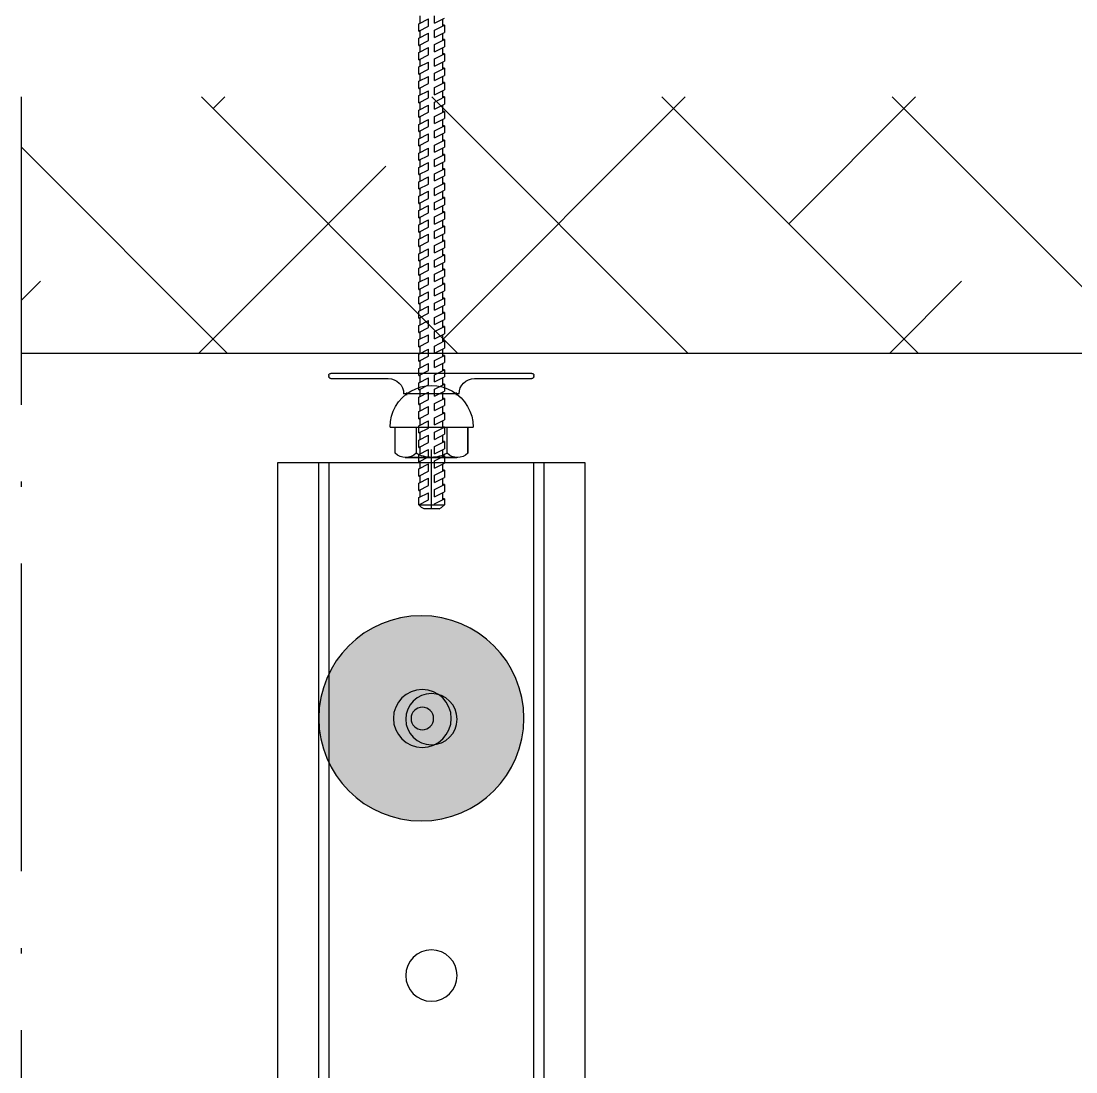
# Model space of a CAD drawing. Header units: millimetres. Extents: x -1985 to 969, y 203 to 500.
# Drawn here: x -1953.25 to -1932.69, y 324.88 to 345.37 of the extents above; entities that cross this region are included whole.
import ezdxf

# ---------------------------------------------------------------- set-up
doc = ezdxf.new("R2010")
doc.units = ezdxf.units.MM
doc.linetypes.add('ACAD_ISO10W100', pattern=[18, 12, -3, 0, -3])
for name, color, linetype in [('А_1500_90', 7, 'Continuous'), ('А_1500_Г', 7, 'Continuous'), ('А_1500_Ш', 7, 'Continuous'), ('А_16', 7, 'Continuous'), ('Подхват', 252, 'Continuous'), ('ШПАЛА', 7, 'Continuous')]:
    doc.layers.add(name, color=color, linetype=linetype)

# ---------------------------------------------------------------- blocks, each defined once
blk = doc.blocks.new('A$C58D363DF')
at = {"layer": 'Подхват', "color": 252}
for p, q in [((-3821.4, -115.3), (-1321.4, -115.3)), ((-1321.4, -115.3), (-1321.4, -415.3)), ((-3821.4, -155.3), (-1321.4, -155.3)), ((-3821.4, -165.3), (-1321.4, -165.3)), ((-1321.4, -365.3), (-3821.4, -365.3)), ((-1321.4, -375.3), (-3821.4, -375.3)), ((-1321.4, -415.3), (-3821.4, -415.3))]:
    blk.add_line(p, q, dxfattribs=at)
for centre in [(-1821.3, -265.3), (-1571.3, -265.3)]:
    blk.add_circle(centre, 25, dxfattribs=at)
blk = doc.blocks.new('Метал. анкер')
h = blk.add_hatch(color=3)
edge = h.paths.add_edge_path(flags=16)
edge.add_arc((-135428.3, -15828.9), 28.2, 0, 360)
edge = h.paths.add_edge_path()
edge.add_arc((-135428.4, -15827.9), 100, 0, 360)
h = blk.add_hatch(color=0)
edge = h.paths.add_edge_path()
edge.add_arc((-135428.3, -15828.9), 28.2, 0, 360)
edge = h.paths.add_edge_path(flags=17)
edge.add_arc((-135428.3, -15828.9), 11, 0, 360)
h = blk.add_hatch(color=4)
edge = h.paths.add_edge_path()
edge.add_arc((-135428.3, -15828.9), 11, 0, 360)
at = {"color": 0}
for centre, radius in [((-135428.4, -15827.9), 100), ((-135428.3, -15828.9), 28.2)]:
    blk.add_circle(centre, radius, dxfattribs=at)
blk.add_circle((-135428.3, -15828.9), 11)
blk = doc.blocks.new('основной')
at = {"layer": 'ШПАЛА', "color": 0, "extrusion": (0, 0, -1), "xscale": -1, "zscale": -1, "rotation": 90}
blk.add_blockref('Метал. анкер', (-383847, -242272.2), dxfattribs=at)
blk = doc.blocks.new('А_1500_Ш')
at = {"layer": 'А_1500_Ш'}
for p, q in [((-98, 0), (0, 0)), ((0, 0), (98, 0)), ((-100, -3), (-100, -2)), ((-42, -5), (-98, -5)), ((98, -5), (42, -5)), ((100, -2), (100, -3)), ((-27, -20), (-27, -20)), ((-27, -20), (27, -20)), ((27, -20), (27, -20))]:
    blk.add_line(p, q, dxfattribs=at)
at = {"layer": 'А_1500_Ш', "color": 253}
for points in [[(-24.4, -21.3), (-24.4, -18.7)], [(24, -21.3), (24, -18.7)]]:
    blk.add_lwpolyline(points, dxfattribs=at)
at = {"layer": 'А_1500_Ш'}
for centre, radius, start, end in [((98, -2), 2, 0, 90), ((-98, -2), 2, 90, 180), ((-98, -3), 2, 180, 270), ((-42, -20), 15, 0, 90), ((42, -20), 15, 90, 180), ((98, -3), 2, 270, 0)]:
    blk.add_arc(centre, radius, start, end, dxfattribs=at)
blk = doc.blocks.new('А_1500_Г')
at = {"layer": 'А_1500_Г'}
for p, q in [((40.5, 29.6), (-40.5, 29.6)), ((-35.5, 29.6), (-35.5, 4.2)), ((-35.5, 4.2), (-35.5, 29.6)), ((-15.1, 4.2), (-15.1, 29.6)), ((15.1, 29.6), (15.1, 4.2)), ((35.5, 4.2), (35.5, 29.6)), ((-25.6, 0), (0, 0)), ((0, 0), (-24.5, 0)), ((25.6, 0), (0, 0)), ((0, 0), (24.5, 0))]:
    blk.add_line(p, q, dxfattribs=at)
for centre, radius, start, end in [((0, 29.6), 40.5, 359.9988, 180.0012), ((-25.3, 15), 14.9, 226.7781, 313.2219), ((0, 29.8), 29.7, 239.5268, 270), ((0, 29.8), 29.7, 270, 300.4732), ((25.3, 15), 14.9, 226.7781, 313.2219)]:
    blk.add_arc(centre, radius, start, end, dxfattribs=at)
at = {"layer": 'А_1500_Ш', "color": 253}
blk.add_lwpolyline([(-24.2, 62), (24.2, 62)], dxfattribs=at)
blk = doc.blocks.new('196')
at = {"layer": 'А_1500_90'}
for p, q in [((-2.9, 473.6), (-12.5, 478.5)), ((-11, 470.7), (-11, 477.7)), ((-2.9, 473.6), (-2.9, 480.6)), ((12.5, 472.8), (3, 477.6)), ((3, 470.6), (3, 477.6)), ((11, 473.5), (11, 480.5)), ((-12.5, 471.5), (-12.5, 464.5)), ((-12.5, 471.5), (-11, 471.5)), ((-2.9, 466.6), (-12.5, 471.5)), ((-2.9, 459.6), (-12.5, 464.5)), ((-11, 456.8), (-11, 463.7)), ((-2.9, 459.6), (-2.9, 466.6)), ((12.5, 465.8), (3, 470.6)), ((12.5, 458.8), (3, 463.6)), ((3, 456.6), (3, 463.6)), ((11, 459.5), (11, 466.5)), ((12.5, 465.8), (11, 465.8)), ((12.5, 465.8), (12.5, 472.8)), ((-12.5, 457.5), (-12.5, 450.5)), ((-12.5, 457.5), (-11, 457.5)), ((-2.9, 452.6), (-12.5, 457.5)), ((-2.9, 445.6), (-2.9, 452.6)), ((12.5, 451.8), (3, 456.6)), ((11, 445.5), (11, 452.5)), ((12.5, 451.8), (12.5, 458.8)), ((-2.9, 445.6), (-12.5, 450.5)), ((-12.5, 443.5), (-12.5, 436.5)), ((-12.5, 443.5), (-11, 443.5)), ((-2.9, 438.6), (-12.5, 443.5)), ((-11, 442.7), (-11, 449.8)), ((12.5, 444.8), (3, 449.6)), ((3, 442.6), (3, 449.6)), ((12.5, 437.8), (3, 442.6)), ((12.5, 451.8), (11, 451.8)), ((12.5, 437.8), (12.5, 444.8)), ((-2.9, 431.6), (-12.5, 436.5)), ((-11, 428.7), (-11, 435.7)), ((-2.9, 431.6), (-2.9, 438.6)), ((12.5, 430.8), (3, 435.6)), ((3, 428.6), (3, 435.6)), ((11, 431.5), (11, 438.5)), ((12.5, 437.8), (11, 437.8)), ((-12.5, 429.5), (-12.5, 422.5)), ((-12.5, 429.5), (-11, 429.5)), ((-2.9, 424.6), (-12.5, 429.5)), ((-2.9, 417.6), (-12.5, 422.5)), ((-11, 414.7), (-11, 421.7)), ((-2.9, 417.6), (-2.9, 424.6)), ((12.5, 423.8), (3, 428.6)), ((11, 417.5), (11, 424.5)), ((12.5, 423.8), (11, 423.8)), ((12.5, 423.8), (12.5, 430.8)), ((-12.5, 415.5), (-12.5, 408.5)), ((-12.5, 415.5), (-11, 415.5)), ((-2.9, 410.6), (-12.5, 415.5)), ((12.5, 416.8), (3, 421.6)), ((3, 414.6), (3, 421.6)), ((12.5, 409.8), (3, 414.6)), ((12.5, 409.8), (12.5, 416.8)), ((-2.9, 403.6), (-12.5, 408.5)), ((-12.5, 401.5), (-12.5, 394.5)), ((-12.5, 401.5), (-11, 401.5)), ((-2.9, 396.5), (-12.5, 401.5)), ((-11, 400.7), (-11, 407.7)), ((-2.9, 403.6), (-2.9, 410.6)), ((12.5, 402.8), (3, 407.6)), ((3, 400.6), (3, 407.6)), ((11, 403.5), (11, 410.5)), ((12.5, 409.8), (11, 409.8)), ((12.5, 395.8), (12.5, 402.8)), ((-2.9, 389.5), (-12.5, 394.5)), ((-11, 386.7), (-11, 393.7)), ((-2.9, 389.5), (-2.9, 396.5)), ((12.5, 395.8), (3, 400.6)), ((12.5, 388.7), (3, 393.6)), ((3, 386.6), (3, 393.6)), ((11, 389.5), (11, 396.5)), ((12.5, 395.8), (11, 395.8)), ((-12.5, 387.5), (-12.5, 380.5)), ((-12.5, 387.5), (-11, 387.5)), ((-2.9, 382.5), (-12.5, 387.5)), ((-2.9, 375.5), (-2.9, 382.5)), ((12.5, 381.7), (3, 386.6)), ((11, 375.5), (11, 382.5)), ((12.5, 381.7), (11, 381.7)), ((12.5, 381.7), (12.5, 388.7)), ((-2.9, 375.5), (-12.5, 380.5)), ((-12.5, 373.5), (-12.5, 366.5)), ((-12.5, 373.5), (-11, 373.5)), ((-2.9, 368.6), (-12.5, 373.5)), ((-11, 372.7), (-11, 379.7)), ((12.5, 374.7), (3, 379.6)), ((3, 372.6), (3, 379.6)), ((12.5, 367.7), (3, 372.6)), ((12.5, 367.7), (12.5, 374.7)), ((-2.9, 361.6), (-12.5, 366.5)), ((-11, 358.7), (-11, 365.7)), ((-2.9, 361.6), (-2.9, 368.6)), ((12.5, 360.8), (3, 365.6)), ((3, 358.6), (3, 365.6)), ((11, 361.5), (11, 368.5)), ((12.5, 367.7), (11, 367.7)), ((12.5, 353.8), (12.5, 360.8)), ((-12.5, 359.5), (-12.5, 352.5)), ((-12.5, 359.5), (-11, 359.5)), ((-2.9, 354.6), (-12.5, 359.5)), ((-2.9, 347.6), (-12.5, 352.5)), ((-11, 344.8), (-11, 351.7)), ((-2.9, 347.6), (-2.9, 354.6)), ((12.5, 353.8), (3, 358.6)), ((12.5, 346.8), (3, 351.6)), ((3, 344.6), (3, 351.6)), ((11, 347.5), (11, 354.5)), ((12.5, 353.8), (11, 353.8)), ((-12.5, 345.5), (-12.5, 338.5)), ((-12.5, 345.5), (-11, 345.5)), ((-2.9, 340.6), (-12.5, 345.5)), ((-2.9, 333.6), (-2.9, 340.6)), ((12.5, 339.8), (3, 344.6)), ((11, 333.5), (11, 340.5)), ((12.5, 339.8), (11, 339.8)), ((12.5, 339.8), (12.5, 346.8)), ((-2.9, 333.6), (-12.5, 338.5)), ((-12.5, 331.5), (-12.5, 324.5)), ((-12.5, 331.5), (-11, 331.5)), ((-2.9, 326.6), (-12.5, 331.5)), ((-11, 330.7), (-11, 337.8)), ((12.5, 332.8), (3, 337.6)), ((3, 330.6), (3, 337.6)), ((12.5, 325.8), (3, 330.6)), ((12.5, 325.8), (12.5, 332.8)), ((-2.9, 319.6), (-12.5, 324.5)), ((-11, 316.8), (-11, 323.7)), ((-2.9, 319.6), (-2.9, 326.6)), ((12.5, 318.8), (3, 323.6)), ((3, 316.6), (3, 323.6)), ((11, 319.5), (11, 326.5)), ((12.5, 325.8), (11, 325.8)), ((-12.5, 317.5), (-12.5, 310.5)), ((-12.5, 317.5), (-11, 317.5)), ((-2.9, 312.6), (-12.5, 317.5)), ((-2.9, 305.6), (-12.5, 310.5)), ((-11, 302.7), (-11, 309.8)), ((-2.9, 305.6), (-2.9, 312.6)), ((12.5, 311.8), (3, 316.6)), ((12.5, 304.8), (3, 309.6)), ((3, 302.6), (3, 309.6)), ((11, 305.5), (11, 312.5)), ((12.5, 311.8), (11, 311.8)), ((12.5, 311.8), (12.5, 318.8)), ((-12.5, 303.5), (-12.5, 296.5)), ((-12.5, 303.5), (-11, 303.5)), ((-2.9, 298.6), (-12.5, 303.5)), ((-2.9, 291.6), (-2.9, 298.6)), ((12.5, 297.8), (3, 302.6)), ((11, 291.5), (11, 298.5)), ((12.5, 297.8), (12.5, 304.8)), ((-2.9, 291.6), (-12.5, 296.5)), ((-12.5, 289.5), (-12.5, 282.5)), ((-12.5, 289.5), (-11, 289.5)), ((-2.9, 284.6), (-12.5, 289.5)), ((-11, 288.7), (-11, 295.7)), ((12.5, 290.8), (3, 295.6)), ((3, 288.6), (3, 295.6)), ((12.5, 283.8), (3, 288.6)), ((12.5, 297.8), (11, 297.8)), ((12.5, 283.8), (12.5, 290.8)), ((-2.9, 277.6), (-12.5, 282.5)), ((-11, 274.7), (-11, 281.7)), ((-2.9, 277.6), (-2.9, 284.6)), ((12.5, 276.8), (3, 281.6)), ((3, 274.6), (3, 281.6)), ((11, 277.5), (11, 284.5)), ((12.5, 283.8), (11, 283.8)), ((-12.5, 275.5), (-12.5, 268.5)), ((-12.5, 275.5), (-11, 275.5)), ((-2.9, 270.6), (-12.5, 275.5)), ((-2.9, 263.6), (-12.5, 268.5)), ((-11, 260.7), (-11, 267.7)), ((-2.9, 263.6), (-2.9, 270.6)), ((12.5, 269.8), (3, 274.6)), ((12.5, 262.8), (3, 267.6)), ((3, 260.6), (3, 267.6)), ((11, 263.5), (11, 270.5)), ((12.5, 269.8), (11, 269.8)), ((12.5, 269.8), (12.5, 276.8)), ((-12.5, 261.5), (-12.5, 254.5)), ((-12.5, 261.5), (-11, 261.5)), ((-2.9, 256.6), (-12.5, 261.5)), ((12.5, 255.8), (3, 260.6)), ((12.5, 255.8), (12.5, 262.8)), ((-2.9, 249.6), (-12.5, 254.5)), ((-12.5, 247.5), (-12.5, 240.5)), ((-12.5, 247.5), (-11, 247.5)), ((-2.9, 242.5), (-12.5, 247.5)), ((-11, 246.7), (-11, 253.7)), ((-2.9, 249.6), (-2.9, 256.6)), ((12.5, 248.7), (3, 253.6)), ((3, 246.6), (3, 253.6)), ((11, 249.5), (11, 256.5)), ((12.5, 255.8), (11, 255.8)), ((12.5, 241.7), (12.5, 248.7)), ((-2.9, 235.5), (-12.5, 240.5)), ((-11, 232.7), (-11, 239.7)), ((-2.9, 235.5), (-2.9, 242.5)), ((12.5, 241.7), (3, 246.6)), ((12.5, 234.7), (3, 239.6)), ((3, 232.6), (3, 239.6)), ((11, 235.5), (11, 242.5)), ((12.5, 241.7), (11, 241.7)), ((-12.5, 233.5), (-12.5, 226.5)), ((-12.5, 233.5), (-11, 233.5)), ((-2.9, 228.6), (-12.5, 233.5)), ((-2.9, 221.6), (-12.5, 226.5)), ((-2.9, 221.6), (-2.9, 228.6)), ((12.5, 227.7), (3, 232.6)), ((11, 221.5), (11, 228.5)), ((12.5, 227.7), (11, 227.7)), ((12.5, 227.7), (12.5, 234.7)), ((-12.5, 219.5), (-12.5, 212.5)), ((-12.5, 219.5), (-11, 219.5)), ((-2.9, 214.6), (-12.5, 219.5)), ((-11, 218.7), (-11, 225.7)), ((12.5, 220.8), (3, 225.6)), ((3, 218.6), (3, 225.6)), ((12.5, 213.8), (3, 218.6)), ((12.5, 213.8), (12.5, 220.8)), ((-2.9, 207.6), (-12.5, 212.5)), ((-11, 204.8), (-11, 211.7)), ((-2.9, 207.6), (-2.9, 214.6)), ((12.5, 206.8), (3, 211.6)), ((3, 204.6), (3, 211.6)), ((11, 207.5), (11, 214.5)), ((12.5, 213.8), (11, 213.8)), ((12.5, 199.8), (12.5, 206.8)), ((-12.5, 205.5), (-12.5, 198.5)), ((-12.5, 205.5), (-11, 205.5)), ((-2.9, 200.6), (-12.5, 205.5)), ((-2.9, 193.6), (-12.5, 198.5)), ((-11, 190.7), (-11, 197.8)), ((-2.9, 193.6), (-2.9, 200.6)), ((12.5, 199.8), (3, 204.6)), ((12.5, 192.8), (3, 197.6)), ((3, 190.6), (3, 197.6)), ((11, 193.5), (11, 200.5)), ((12.5, 199.8), (11, 199.8)), ((-12.5, 191.5), (-12.5, 184.5)), ((-12.5, 191.5), (-11, 191.5)), ((-2.9, 186.6), (-12.5, 191.5)), ((-2.9, 179.6), (-2.9, 186.6)), ((12.5, 185.8), (3, 190.6)), ((11, 179.5), (11, 186.5)), ((12.5, 185.8), (11, 185.8)), ((12.5, 185.8), (12.5, 192.8)), ((-2.9, 179.6), (-12.5, 184.5)), ((-12.5, 177.6), (-12.5, 170.6)), ((-12.5, 177.6), (-11, 177.6)), ((-2.9, 172.7), (-12.5, 177.6)), ((-11, 176.9), (-11, 183.7)), ((12.5, 178.8), (3, 183.6)), ((3, 176.6), (3, 183.6)), ((12.5, 171.8), (3, 176.6)), ((12.5, 171.8), (12.5, 178.8)), ((-2.9, 165.7), (-12.5, 170.6)), ((-11, 162.9), (-11, 169.9)), ((-2.9, 165.7), (-2.9, 172.7)), ((12.5, 164.9), (3, 169.7)), ((3, 162.7), (3, 169.7)), ((11, 165.7), (11, 172.5)), ((12.5, 171.8), (11, 171.8)), ((12.5, 157.9), (12.5, 164.9)), ((-12.5, 163.6), (-12.5, 156.6)), ((-12.5, 163.6), (-11, 163.6)), ((-2.9, 158.7), (-12.5, 163.6)), ((-2.9, 151.7), (-12.5, 156.6)), ((-11, 148.8), (-11, 155.9)), ((-2.9, 151.7), (-2.9, 158.7)), ((12.5, 157.9), (3, 162.7)), ((12.5, 150.9), (3, 155.7)), ((3, 148.7), (3, 155.7)), ((11, 151.6), (11, 158.7)), ((12.5, 157.9), (11, 157.9)), ((-12.5, 149.6), (-12.5, 142.6)), ((-12.5, 149.6), (-11, 149.6)), ((-2.9, 144.7), (-12.5, 149.6)), ((-2.9, 137.7), (-2.9, 144.7)), ((12.5, 143.9), (3, 148.7)), ((11, 137.6), (11, 144.6)), ((12.5, 143.9), (12.5, 150.9)), ((-2.9, 137.7), (-12.5, 142.6)), ((-12.5, 135.6), (-12.5, 128.6)), ((-12.5, 135.6), (-11, 135.6)), ((-2.9, 130.7), (-12.5, 135.6)), ((-11, 134.8), (-11, 141.8)), ((12.5, 136.9), (3, 141.7)), ((3, 134.7), (3, 141.7)), ((12.5, 129.9), (3, 134.7)), ((12.5, 143.9), (11, 143.9)), ((12.5, 129.9), (12.5, 136.9)), ((-2.9, 123.7), (-12.5, 128.6)), ((-11, 120.8), (-11, 127.8)), ((-2.9, 123.7), (-2.9, 130.7)), ((12.5, 122.9), (3, 127.7)), ((3, 120.7), (3, 127.7)), ((11, 123.6), (11, 130.6)), ((12.5, 129.9), (11, 129.9)), ((-12.5, 121.6), (-12.5, 114.6)), ((-12.5, 121.6), (-11, 121.6)), ((-2.9, 116.7), (-12.5, 121.6)), ((-2.9, 109.7), (-12.5, 114.6)), ((-11, 106.8), (-11, 113.8)), ((-2.9, 109.7), (-2.9, 116.7)), ((12.5, 115.9), (3, 120.7)), ((12.5, 108.8), (3, 113.7)), ((3, 106.7), (3, 113.7)), ((11, 109.6), (11, 116.6)), ((12.5, 115.9), (11, 115.9)), ((12.5, 115.9), (12.5, 122.9)), ((-12.5, 107.6), (-12.5, 100.6)), ((-12.5, 107.6), (-11, 107.6)), ((-2.9, 102.7), (-12.5, 107.6)), ((12.5, 101.8), (3, 106.7)), ((12.5, 101.8), (12.5, 108.8)), ((-2.9, 95.7), (-12.5, 100.6)), ((-12.5, 93.6), (-12.5, 86.6)), ((-12.5, 93.6), (-11, 93.6)), ((-2.9, 88.7), (-12.5, 93.6)), ((-11, 92.8), (-11, 99.8)), ((-2.9, 95.7), (-2.9, 102.7)), ((12.5, 94.8), (3, 99.7)), ((3, 92.7), (3, 99.7)), ((12.5, 87.8), (3, 92.7)), ((11, 95.6), (11, 102.6)), ((12.5, 101.8), (11, 101.8)), ((12.5, 87.8), (12.5, 94.8)), ((-2.9, 81.7), (-12.5, 86.6)), ((-11, 78.8), (-11, 85.8)), ((-2.9, 81.7), (-2.9, 88.7)), ((12.5, 80.9), (3, 85.7)), ((3, 78.7), (3, 85.7)), ((11, 81.6), (11, 88.6)), ((12.5, 87.8), (11, 87.8)), ((-12.5, 79.6), (-12.5, 72.6)), ((-12.5, 79.6), (-11, 79.6)), ((-2.9, 74.7), (-12.5, 79.6)), ((-2.9, 67.7), (-12.5, 72.6)), ((-2.9, 67.7), (-2.9, 74.7)), ((12.5, 73.9), (3, 78.7)), ((11, 67.6), (11, 74.6)), ((12.5, 73.9), (11, 73.9)), ((12.5, 73.9), (12.5, 80.9)), ((-12.5, 65.6), (-12.5, 58.6)), ((-12.5, 65.6), (-11, 65.6)), ((-2.9, 60.7), (-12.5, 65.6)), ((-11, 64.9), (-11, 71.8)), ((12.5, 66.9), (3, 71.7)), ((3, 64.7), (3, 71.7)), ((12.5, 59.9), (3, 64.7)), ((12.5, 59.9), (12.5, 66.9)), ((-2.9, 53.7), (-12.5, 58.6)), ((-12.5, 51.6), (-12.5, 44.6)), ((-12.5, 51.6), (-11, 51.6)), ((-2.9, 46.7), (-12.5, 51.6)), ((-11, 50.9), (-11, 57.9)), ((-2.9, 53.7), (-2.9, 60.7)), ((12.5, 52.9), (3, 57.7)), ((3, 50.7), (3, 57.7)), ((11, 53.7), (11, 60.6)), ((12.5, 59.9), (11, 59.9)), ((12.5, 45.9), (12.5, 52.9)), ((-2.9, 39.7), (-12.5, 44.6)), ((-11, 36.9), (-11, 43.9)), ((-2.9, 39.7), (-2.9, 46.7)), ((12.5, 45.9), (3, 50.7)), ((12.5, 38.9), (3, 43.7)), ((3, 36.7), (3, 43.7)), ((11, 39.6), (11, 46.7)), ((12.5, 45.9), (11, 45.9)), ((-12.5, 37.6), (-12.5, 30.6)), ((-12.5, 37.6), (-11, 37.6)), ((-2.9, 32.7), (-12.5, 37.6)), ((-2.9, 25.7), (-2.9, 32.7)), ((12.5, 31.9), (3, 36.7)), ((11, 25.6), (11, 32.6)), ((12.5, 31.9), (11, 31.9)), ((12.5, 31.9), (12.5, 38.9)), ((-2.9, 25.7), (-12.5, 30.6)), ((-12.5, 23.6), (-11, 23.6)), ((-12.5, 23.6), (-12.5, 16.6)), ((-2.9, 18.7), (-12.5, 23.6)), ((-11, 22.9), (-11, 29.9)), ((12.5, 24.9), (3, 29.7)), ((3, 22.7), (3, 29.7)), ((12.5, 17.9), (3, 22.7)), ((12.5, 17.9), (12.5, 24.9)), ((-2.9, 11.7), (-12.5, 16.6)), ((-11, 8.9), (-11, 15.9)), ((-2.9, 11.7), (-2.9, 18.7)), ((3, 8.7), (3, 15.7)), ((12.5, 10.9), (3, 15.7)), ((11, 11.6), (11, 18.6)), ((12.5, 17.9), (11, 17.9)), ((12.5, 4), (12.5, 10.9)), ((-12.5, 9.6), (-12.5, 4)), ((-2.9, 4.7), (-12.5, 9.6)), ((-12.5, 9.6), (-11, 9.6)), ((12.5, 4), (-12.5, 4)), ((-9.7, 1.2), (-12.5, 4)), ((-7.3, 0), (-9.7, 1.2)), ((-7.3, 0), (7.3, 0)), ((-2.9, 4), (-2.9, 4.7)), ((12.5, 4), (3, 8.7)), ((7.3, 0), (9.7, 1.2)), ((9.7, 1.2), (12.5, 4))]:
    blk.add_line(p, q, dxfattribs=at)
at = {"layer": 'А_1500_90', "color": 253}
blk.add_line((0, 0), (0, 57.7), dxfattribs=at)
at = {"layer": 'А_1500_Г'}
blk.add_blockref('А_1500_Г', (0, 50), dxfattribs=at)
at = {"layer": 'А_1500_Ш', "color": 253}
blk.add_blockref('А_1500_Ш', (0.2, 132), dxfattribs=at)

msp = doc.modelspace()

# ---------------------------------------------------------------- linework, layer by layer
for p, q in [((-1944.736, 338.891), (-1949.736, 343.891)), ((-1949.509, 343.664), (-1949.283, 343.891)), ((-1940.246, 338.891), (-1945.246, 343.891)), ((-1945.019, 339.174), (-1940.303, 343.891)), ((-1935.756, 338.891), (-1940.756, 343.891)), ((-1938.284, 341.419), (-1935.813, 343.891)), ((-1931.266, 338.891), (-1936.266, 343.891)), ((-1949.226, 338.891), (-1953.252, 342.917)), ((-1949.793, 338.891), (-1946.142, 342.542)), ((-1953.252, 339.921), (-1952.877, 340.297)), ((-1936.322, 338.891), (-1934.917, 340.297)), ((-1879.264, 338.891), (-1953.252, 338.891))]:
    msp.add_line(p, q)
at = {"layer": 'А_16', "color": 250, "linetype": 'ACAD_ISO10W100', "ltscale": 0.5}
msp.add_lwpolyline([(-1953.252, 343.891), (-1953.252, 239.854)], dxfattribs=at)

# ---------------------------------------------------------------- block references
at = {"color": 250, "xscale": -0.01999999999998181, "yscale": 0.01999999999998181, "zscale": 0.02}
msp.add_blockref('196', (-1945.249, 335.861), dxfattribs=at)
at = {"color": 250, "xscale": -0.01999999999998181, "yscale": 0.01999999999998181, "zscale": 0.02, "rotation": 270}
msp.add_blockref('A$C58D363DF', (-1939.946, 363.184), dxfattribs=at)
at = {"xscale": -0.01999999999998181, "yscale": 0.01999999999998181, "zscale": 0.02}
msp.add_blockref('основной', (5414.933, 2468.651), dxfattribs=at)

doc.saveas('drawing.dxf')
